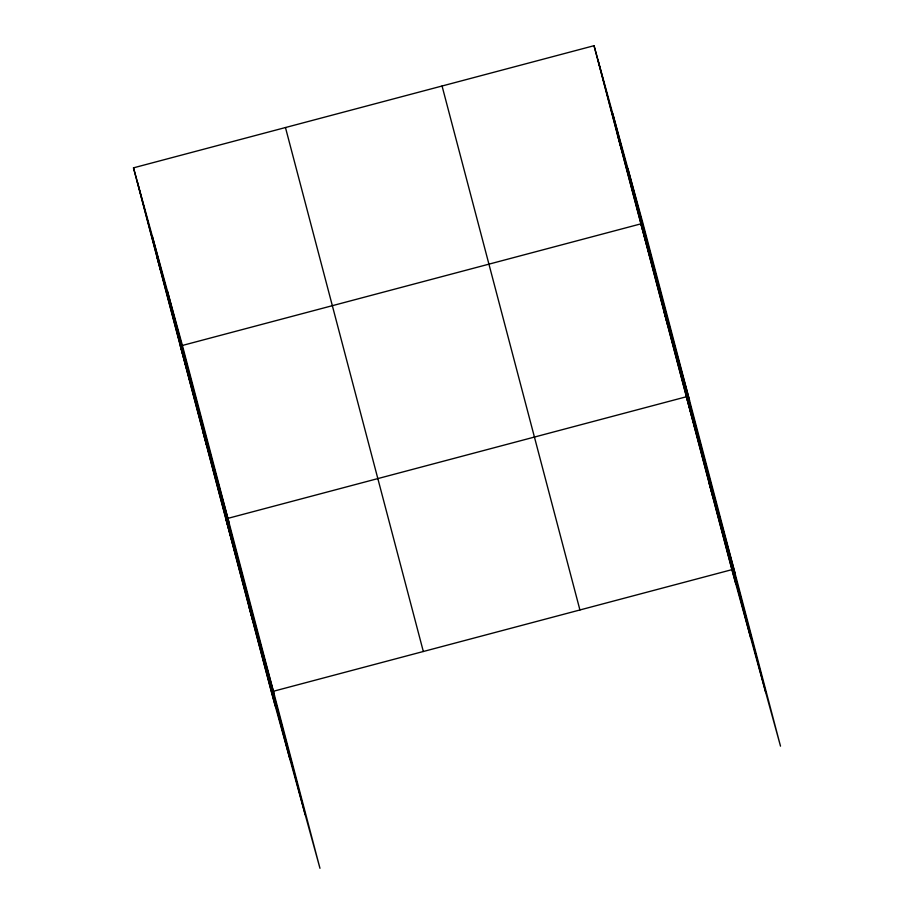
<?xml version="1.0" encoding="UTF-8"?>
<svg xmlns="http://www.w3.org/2000/svg" width="914" height="914" viewBox="0 0 914 914"><rect width="100%" height="100%" fill="white"/><g stroke="black" fill="none" stroke-linecap="round" stroke-linejoin="round"><path stroke-width="1.37" d="M133.49 167.845L182.103 344.338L319.969 868.3L271.355 691.807L133.49 167.845L594.031 45.7L642.645 222.193L780.51 746.155L731.897 569.662L594.031 45.7M272.703 691.452L731.897 569.662M617.476 134.769L621.406 149.051M689.522 400.343L640.908 223.85L180.366 345.995L228.98 522.488M663.655 310.303L667.586 324.584M735.016 573.249L686.403 396.756L225.861 518.901L274.474 695.394M709.15 483.209L713.08 497.49M156.922 256.914L160.864 271.195M203.114 432.448L207.044 446.718M248.608 605.354L252.538 619.635M627.907 168.667L765.761 692.629M612.711 113.507L750.577 637.469M597.962 59.981L735.827 583.943M442.056 86.007L579.922 609.969M285.465 127.537L423.331 651.499M167.365 290.801L305.219 814.774M152.17 235.652L290.035 759.614M137.42 182.115L275.285 706.088"/></g></svg>
